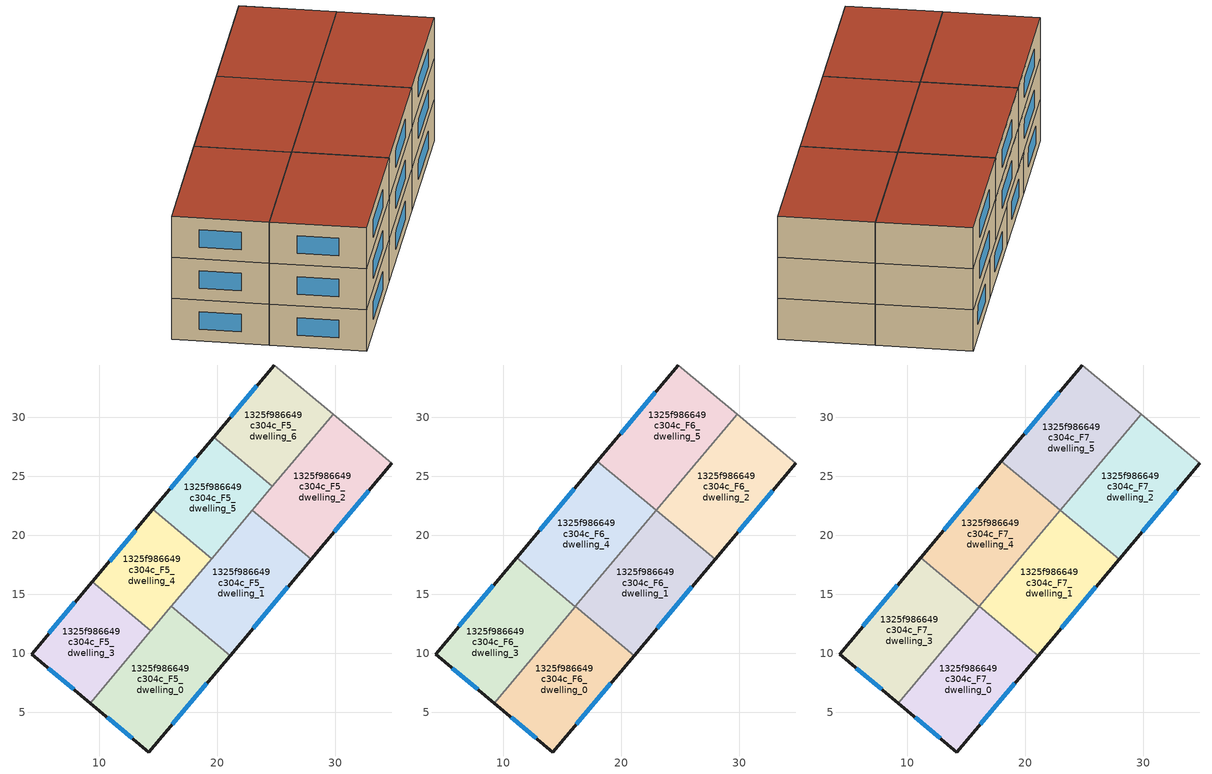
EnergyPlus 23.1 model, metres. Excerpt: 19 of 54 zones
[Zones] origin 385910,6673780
1325f986649c304c_F5_dwelling_0
 floor to 1325f986649c304c_F4_dwelling_0 (EU_floor_Construction): 21.07,9.81 14.2,1.64 9.23,5.79 16.11,13.98 z15
 wall outside (EU_wall_Construction): 9.23,5.79 14.2,1.64 21.07,9.81 z15:18
 wall to 1325f986649c304c_F5_dwelling_1 (EU_wall_Construction): 21.07,9.81 16.11,13.98 z15:18
 wall to 1325f986649c304c_F5_dwelling_3 (EU_wall_Construction): 14.37,11.91 9.23,5.79 z15:18
 wall to 1325f986649c304c_F5_dwelling_4 (EU_wall_Construction): 16.11,13.98 14.37,11.91 z15:18
 window (EU_Window_Construction): 16.16,3.98 19.11,7.48 / 10.65,4.6 12.78,2.83 z15.86:17.14
1325f986649c304c_F5_dwelling_1
 floor to 1325f986649c304c_F4_dwelling_1 (EU_floor_Construction): 27.94,17.97 21.07,9.81 16.11,13.98 22.96,22.14 z15
 wall outside (EU_wall_Construction): 21.07,9.81 27.94,17.97 z15:18
 wall to 1325f986649c304c_F5_dwelling_2 (EU_wall_Construction): 27.94,17.97 22.96,22.14 z15:18
 wall to 1325f986649c304c_F5_dwelling_5 (EU_wall_Construction): 22.96,22.14 19.51,18.03 z15:18
 wall to 1325f986649c304c_F5_dwelling_4 (EU_wall_Construction): 19.51,18.03 16.11,13.98 z15:18
 window (EU_Window_Construction): 23.03,12.14 25.98,15.64 z15.86:17.14
1325f986649c304c_F5_dwelling_2
 floor to 1325f986649c304c_F4_dwelling_2 (EU_floor_Construction): 34.8,26.12 27.94,17.97 22.96,22.14 29.8,30.29 z15
 wall outside (EU_wall_Construction): 27.94,17.97 34.8,26.12 z15:18
 wall adiabatic (EU_wall_Construction): 34.8,26.12 29.8,30.29 z15:18
 wall to 1325f986649c304c_F5_dwelling_6 (EU_wall_Construction): 29.8,30.29 24.65,24.16 z15:18
 wall to 1325f986649c304c_F5_dwelling_5 (EU_wall_Construction): 24.65,24.15 22.96,22.14 z15:18
 window (EU_Window_Construction): 29.9,20.3 32.84,23.79 z15.86:17.14
1325f986649c304c_F5_dwelling_3
 floor to 1325f986649c304c_F4_dwelling_3 (EU_floor_Construction): 14.37,11.91 9.23,5.79 4.25,9.95 9.4,16.08 z15
 wall outside (EU_wall_Construction): 9.4,16.08 4.25,9.95 9.23,5.79 z15:18
 wall to 1325f986649c304c_F5_dwelling_4 (EU_wall_Construction): 14.37,11.91 9.4,16.08 z15:18
 window (EU_Window_Construction): 5.67,8.76 7.81,6.98 / 7.93,14.33 5.72,11.7 z15.86:17.14
1325f986649c304c_F5_dwelling_4
 floor to 1325f986649c304c_F4_dwelling_4 (EU_floor_Construction): 19.51,18.03 14.37,11.91 9.4,16.08 14.54,22.2 z15
 wall outside (EU_wall_Construction): 14.54,22.2 9.4,16.08 z15:18
 wall to 1325f986649c304c_F5_dwelling_5 (EU_wall_Construction): 19.51,18.03 14.54,22.2 z15:18
 window (EU_Window_Construction): 13.07,20.45 10.87,17.83 z15.86:17.14
 ceiling adiabatic (EU_roof_Construction): 16.08,13.95 19.51,18.03 14.54,22.2 11.11,18.12 z18
1325f986649c304c_F5_dwelling_5
 floor to 1325f986649c304c_F4_dwelling_5 (EU_floor_Construction): 24.65,24.16 19.51,18.03 14.54,22.2 19.68,28.33 z15
 wall outside (EU_wall_Construction): 19.68,28.33 14.54,22.2 z15:18
 wall to 1325f986649c304c_F5_dwelling_6 (EU_wall_Construction): 24.65,24.16 19.68,28.33 z15:18
 window (EU_Window_Construction): 18.22,26.58 16.01,23.95 z15.86:17.14
 ceiling adiabatic (EU_roof_Construction): 19.51,18.03 22.94,22.11 17.97,26.29 14.54,22.2 z18
1325f986649c304c_F5_dwelling_6
 floor to 1325f986649c304c_F4_dwelling_6 (EU_floor_Construction): 29.8,30.29 24.65,24.16 19.68,28.33 24.82,34.45 z15
 wall outside (EU_wall_Construction): 24.82,34.45 19.68,28.33 z15:18
 wall adiabatic (EU_wall_Construction): 29.8,30.29 24.82,34.45 z15:18
 window (EU_Window_Construction): 23.35,32.7 21.15,30.08 z15.86:17.14
1325f986649c304c_F6_dwelling_0
 floor to 1325f986649c304c_F5_dwelling_0 (EU_floor_Construction): 21.07,9.81 14.2,1.64 9.23,5.79 16.11,13.98 z18
 wall outside (EU_wall_Construction): 9.23,5.79 14.2,1.64 21.07,9.81 z18:21
 wall to 1325f986649c304c_F6_dwelling_1 (EU_wall_Construction): 21.07,9.81 16.11,13.98 z18:21
 wall to 1325f986649c304c_F6_dwelling_3 (EU_wall_Construction): 16.08,13.95 9.23,5.79 z18:21
 wall to 1325f986649c304c_F6_dwelling_4 (EU_wall_Construction): 16.11,13.98 16.08,13.95 z18:21
 window (EU_Window_Construction): 16.16,3.98 19.11,7.48 / 10.65,4.6 12.78,2.83 z18.86:20.14
1325f986649c304c_F6_dwelling_1
 floor to 1325f986649c304c_F5_dwelling_1 (EU_floor_Construction): 27.94,17.97 21.07,9.81 16.11,13.98 22.96,22.14 z18
 wall outside (EU_wall_Construction): 21.07,9.81 27.94,17.97 z18:21
 wall to 1325f986649c304c_F6_dwelling_2 (EU_wall_Construction): 27.94,17.97 22.96,22.14 z18:21
 wall to 1325f986649c304c_F6_dwelling_4 (EU_wall_Construction): 22.94,22.11 16.11,13.98 z18:21
 wall to 1325f986649c304c_F6_dwelling_5 (EU_wall_Construction): 22.96,22.14 22.94,22.11 z18:21
 window (EU_Window_Construction): 23.03,12.14 25.98,15.64 z18.86:20.14
1325f986649c304c_F6_dwelling_2
 floor to 1325f986649c304c_F5_dwelling_2 (EU_floor_Construction): 34.8,26.12 27.94,17.97 22.96,22.14 29.8,30.29 z18
 wall outside (EU_wall_Construction): 27.94,17.97 34.8,26.12 z18:21
 wall adiabatic (EU_wall_Construction): 34.8,26.12 29.8,30.29 z18:21
 wall to 1325f986649c304c_F6_dwelling_5 (EU_wall_Construction): 29.8,30.29 22.96,22.14 z18:21
 window (EU_Window_Construction): 29.9,20.3 32.84,23.79 z18.86:20.14
1325f986649c304c_F6_dwelling_3
 floor to 1325f986649c304c_F5_dwelling_3 (EU_floor_Construction): 14.37,11.91 9.23,5.79 4.25,9.95 9.4,16.08 z18
 floor to 1325f986649c304c_F5_dwelling_4 (EU_floor_Construction): 16.08,13.95 14.37,11.91 9.4,16.08 11.11,18.12 z18
 wall outside (EU_wall_Construction): 11.11,18.12 4.25,9.95 9.23,5.79 z18:21
 wall to 1325f986649c304c_F6_dwelling_4 (EU_wall_Construction): 16.08,13.95 11.11,18.12 z18:21
 window (EU_Window_Construction): 5.67,8.76 7.81,6.98 / 9.15,15.79 6.21,12.28 z18.86:20.14
1325f986649c304c_F6_dwelling_4
 floor adiabatic (EU_floor_Construction): 22.94,22.11 16.08,13.95 11.11,18.12 17.97,26.29 z18
 wall outside (EU_wall_Construction): 17.97,26.29 11.11,18.12 z18:21
 wall to 1325f986649c304c_F6_dwelling_5 (EU_wall_Construction): 22.94,22.11 17.97,26.29 z18:21
 window (EU_Window_Construction): 16.01,23.95 13.07,20.45 z18.86:20.14
1325f986649c304c_F6_dwelling_5
 floor to 1325f986649c304c_F5_dwelling_5 (EU_floor_Construction): 24.65,24.16 22.94,22.11 17.97,26.29 19.68,28.33 z18
 floor to 1325f986649c304c_F5_dwelling_6 (EU_floor_Construction): 29.8,30.29 24.65,24.16 19.68,28.33 24.82,34.45 z18
 wall outside (EU_wall_Construction): 24.82,34.45 17.97,26.29 z18:21
 wall adiabatic (EU_wall_Construction): 29.8,30.29 24.82,34.45 z18:21
 window (EU_Window_Construction): 22.86,32.11 19.93,28.62 z18.86:20.14
1325f986649c304c_F7_dwelling_0
 floor to 1325f986649c304c_F6_dwelling_0 (EU_floor_Construction): 21.07,9.81 14.2,1.64 9.23,5.79 16.11,13.98 z21
 wall outside (EU_wall_Construction): 9.23,5.79 14.2,1.64 21.07,9.81 z21:24
 wall to 1325f986649c304c_F7_dwelling_1 (EU_wall_Construction): 21.07,9.81 16.11,13.98 z21:24
 wall to 1325f986649c304c_F7_dwelling_3 (EU_wall_Construction): 16.08,13.95 9.23,5.79 z21:24
 wall to 1325f986649c304c_F7_dwelling_4 (EU_wall_Construction): 16.11,13.98 16.08,13.95 z21:24
 window (EU_Window_Construction): 16.16,3.98 19.11,7.48 / 10.65,4.6 12.78,2.83 z21.86:23.14
 roof outside (EU_roof_Construction): 14.2,1.64 21.07,9.81 16.11,13.98 9.23,5.79 z24
1325f986649c304c_F7_dwelling_1
 floor to 1325f986649c304c_F6_dwelling_1 (EU_floor_Construction): 27.94,17.97 21.07,9.81 16.11,13.98 22.96,22.14 z21
 wall outside (EU_wall_Construction): 21.07,9.81 27.94,17.97 z21:24
 wall to 1325f986649c304c_F7_dwelling_2 (EU_wall_Construction): 27.94,17.97 22.96,22.14 z21:24
 wall to 1325f986649c304c_F7_dwelling_4 (EU_wall_Construction): 22.94,22.11 16.11,13.98 z21:24
 wall to 1325f986649c304c_F7_dwelling_5 (EU_wall_Construction): 22.96,22.14 22.94,22.11 z21:24
 window (EU_Window_Construction): 23.03,12.14 25.98,15.64 z21.86:23.14
 roof outside (EU_roof_Construction): 21.07,9.81 27.94,17.97 22.96,22.14 16.11,13.98 z24
1325f986649c304c_F7_dwelling_2
 floor to 1325f986649c304c_F6_dwelling_2 (EU_floor_Construction): 34.8,26.12 27.94,17.97 22.96,22.14 29.8,30.29 z21
 wall outside (EU_wall_Construction): 27.94,17.97 34.8,26.12 z21:24
 wall adiabatic (EU_wall_Construction): 34.8,26.12 29.8,30.29 z21:24
 wall to 1325f986649c304c_F7_dwelling_5 (EU_wall_Construction): 29.8,30.29 22.96,22.14 z21:24
 window (EU_Window_Construction): 29.9,20.3 32.84,23.79 z21.86:23.14
 roof outside (EU_roof_Construction): 27.94,17.97 34.8,26.12 29.8,30.29 22.96,22.14 z24
1325f986649c304c_F7_dwelling_3
 floor to 1325f986649c304c_F6_dwelling_3 (EU_floor_Construction): 16.08,13.95 9.23,5.79 4.25,9.95 11.11,18.12 z21
 wall outside (EU_wall_Construction): 11.11,18.12 4.25,9.95 9.23,5.79 z21:24
 wall to 1325f986649c304c_F7_dwelling_4 (EU_wall_Construction): 16.08,13.95 11.11,18.12 z21:24
 window (EU_Window_Construction): 5.67,8.76 7.81,6.98 / 9.15,15.79 6.21,12.28 z21.86:23.14
 roof outside (EU_roof_Construction): 9.23,5.79 16.08,13.95 11.11,18.12 4.25,9.95 z24
1325f986649c304c_F7_dwelling_4
 floor to 1325f986649c304c_F6_dwelling_4 (EU_floor_Construction): 22.94,22.11 16.08,13.95 11.11,18.12 17.97,26.29 z21
 wall outside (EU_wall_Construction): 17.97,26.29 11.11,18.12 z21:24
 wall to 1325f986649c304c_F7_dwelling_5 (EU_wall_Construction): 22.94,22.11 17.97,26.29 z21:24
 window (EU_Window_Construction): 16.01,23.95 13.07,20.45 z21.86:23.14
 roof outside (EU_roof_Construction): 16.08,13.95 22.94,22.11 17.97,26.29 11.11,18.12 z24
1325f986649c304c_F7_dwelling_5
 floor to 1325f986649c304c_F6_dwelling_5 (EU_floor_Construction): 29.8,30.29 22.94,22.11 17.97,26.29 24.82,34.45 z21
 wall outside (EU_wall_Construction): 24.82,34.45 17.97,26.29 z21:24
 wall adiabatic (EU_wall_Construction): 29.8,30.29 24.82,34.45 z21:24
 window (EU_Window_Construction): 22.86,32.11 19.93,28.62 z21.86:23.14
 roof outside (EU_roof_Construction): 22.94,22.11 29.8,30.29 24.82,34.45 17.97,26.29 z24
[Building]
EU S2 Campaign: North Axis=0; Terrain=City; Solar Distribution=FullExterior
[Site:Location]
Helsinki-Vantaa.AP: Latitude=60.317; Longitude=24.963; Time Zone=2; Elevation=54.6
[SizingPeriod:WeatherFileDays]
AnnualSizingPeriod: Begin Month=1; Begin Day of Month=1; End Month=12; End Day of Month=31; Day of Week for Start Day=Monday; Use Weather File Daylight Saving Period=No; Use Weather File Rain and Snow Indicators=No
[MATERIAL]
EU_InternalMass_Material: Roughness=MediumRough; Thickness=0.1; Conductivity=1; Density=1800; Specific Heat=900; Thermal Absorptance=0.9; Solar Absorptance=0.7; Visible Absorptance=0.7
[MATERIAL:NOMASS] Roughness=MediumRough; Thermal Absorptance=0.9; Solar Absorptance=0.7; Visible Absorptance=0.7
Name | Thermal Resistance
EU_wall_NoMass | 1.10183
EU_roof_NoMass; EU_floor_NoMass | 1.70606
[WINDOWMATERIAL:SIMPLEGLAZINGSYSTEM]
EU_Window_SimpleGlazing: UFactor=3.11035; Solar Heat Gain Coefficient=0.8; Visible Transmittance=0.8
[CONSTRUCTION]
EU_wall_Construction: EU_wall_NoMass
EU_roof_Construction: EU_roof_NoMass
EU_floor_Construction: EU_floor_NoMass
EU_Window_Construction: EU_Window_SimpleGlazing
EU_InternalMass_Construction: EU_InternalMass_Material
[ZONE] Type=1; Multiplier=1; Ceiling Height=autocalculate; Floor Area=autocalculate; Part of Total Floor Area=Yes
Name | Volume
1325f986649c304c_F5_dwelling_0; 1325f986649c304c_F6_dwelling_0; 1325f986649c304c_F7_dwelling_0; 1325f986649c304c_F6_dwelling_3; 1325f986649c304c_F7_dwelling_3 | 207.604
1325f986649c304c_F5_dwelling_1; 1325f986649c304c_F6_dwelling_1; 1325f986649c304c_F7_dwelling_1 | 207.579
1325f986649c304c_F5_dwelling_2; 1325f986649c304c_F6_dwelling_2; 1325f986649c304c_F7_dwelling_2 | 207.593
1325f986649c304c_F5_dwelling_3 | 155.708
1325f986649c304c_F5_dwelling_4 | 155.703
1325f986649c304c_F6_dwelling_4; 1325f986649c304c_F7_dwelling_4 | 207.589
1325f986649c304c_F5_dwelling_5 | 155.688
1325f986649c304c_F6_dwelling_5; 1325f986649c304c_F7_dwelling_5 | 207.607
1325f986649c304c_F5_dwelling_6 | 155.693
[INTERNALMASS] Construction=EU_InternalMass_Construction
Name | Zone or ZoneList | Surface Area
1325f986649c304c_F5_dwelling_0_EU_InternalMass | 1325f986649c304c_F5_dwelling_0 | 69.2014
1325f986649c304c_F5_dwelling_1_EU_InternalMass | 1325f986649c304c_F5_dwelling_1 | 69.1931
1325f986649c304c_F5_dwelling_2_EU_InternalMass | 1325f986649c304c_F5_dwelling_2 | 69.1979
1325f986649c304c_F5_dwelling_3_EU_InternalMass | 1325f986649c304c_F5_dwelling_3 | 51.9028
1325f986649c304c_F5_dwelling_4_EU_InternalMass | 1325f986649c304c_F5_dwelling_4 | 51.9011
1325f986649c304c_F5_dwelling_5_EU_InternalMass | 1325f986649c304c_F5_dwelling_5 | 51.8961
1325f986649c304c_F5_dwelling_6_EU_InternalMass | 1325f986649c304c_F5_dwelling_6 | 51.8977
1325f986649c304c_F6_dwelling_0_EU_InternalMass | 1325f986649c304c_F6_dwelling_0 | 69.2014
1325f986649c304c_F6_dwelling_1_EU_InternalMass | 1325f986649c304c_F6_dwelling_1 | 69.1931
1325f986649c304c_F6_dwelling_2_EU_InternalMass | 1325f986649c304c_F6_dwelling_2 | 69.1979
1325f986649c304c_F6_dwelling_3_EU_InternalMass | 1325f986649c304c_F6_dwelling_3 | 69.2015
1325f986649c304c_F6_dwelling_4_EU_InternalMass | 1325f986649c304c_F6_dwelling_4 | 69.1962
1325f986649c304c_F6_dwelling_5_EU_InternalMass | 1325f986649c304c_F6_dwelling_5 | 69.2024
1325f986649c304c_F7_dwelling_0_EU_InternalMass | 1325f986649c304c_F7_dwelling_0 | 69.2014
1325f986649c304c_F7_dwelling_1_EU_InternalMass | 1325f986649c304c_F7_dwelling_1 | 69.1931
1325f986649c304c_F7_dwelling_2_EU_InternalMass | 1325f986649c304c_F7_dwelling_2 | 69.1979
1325f986649c304c_F7_dwelling_3_EU_InternalMass | 1325f986649c304c_F7_dwelling_3 | 69.2015
1325f986649c304c_F7_dwelling_4_EU_InternalMass | 1325f986649c304c_F7_dwelling_4 | 69.1962
1325f986649c304c_F7_dwelling_5_EU_InternalMass | 1325f986649c304c_F7_dwelling_5 | 69.2024
[OTHEREQUIPMENT] Fuel Type=Electricity; Design Level Calculation Method=Watts/Area; Power per Zone Floor Area=1; Fraction Latent=0; Fraction Radiant=0; Fraction Lost=0; Carbon Dioxide Generation Rate=0; EndUse Subcategory=EU_Step8_InternalGains
Name | Zone or ZoneList or Space or SpaceList | Schedule
EU_Step8_InternalGain_1325f986649c304c_F5_dwelling_0_f000 | 1325f986649c304c_F5_dwelling_0 | EU_Step8_GainSchedule_1325f986649c304c_F5_dwelling_0_f000
EU_Step8_InternalGain_1325f986649c304c_F5_dwelling_1_f000 | 1325f986649c304c_F5_dwelling_1 | EU_Step8_GainSchedule_1325f986649c304c_F5_dwelling_1_f000
EU_Step8_InternalGain_1325f986649c304c_F5_dwelling_2_f000 | 1325f986649c304c_F5_dwelling_2 | EU_Step8_GainSchedule_1325f986649c304c_F5_dwelling_2_f000
EU_Step8_InternalGain_1325f986649c304c_F5_dwelling_3_f000 | 1325f986649c304c_F5_dwelling_3 | EU_Step8_GainSchedule_1325f986649c304c_F5_dwelling_3_f000
EU_Step8_InternalGain_1325f986649c304c_F5_dwelling_4_f000 | 1325f986649c304c_F5_dwelling_4 | EU_Step8_GainSchedule_1325f986649c304c_F5_dwelling_4_f000
EU_Step8_InternalGain_1325f986649c304c_F5_dwelling_5_f000 | 1325f986649c304c_F5_dwelling_5 | EU_Step8_GainSchedule_1325f986649c304c_F5_dwelling_5_f000
EU_Step8_InternalGain_1325f986649c304c_F5_dwelling_6_f000 | 1325f986649c304c_F5_dwelling_6 | EU_Step8_GainSchedule_1325f986649c304c_F5_dwelling_6_f000
EU_Step8_InternalGain_1325f986649c304c_F6_dwelling_0_f000 | 1325f986649c304c_F6_dwelling_0 | EU_Step8_GainSchedule_1325f986649c304c_F6_dwelling_0_f000
EU_Step8_InternalGain_1325f986649c304c_F6_dwelling_1_f000 | 1325f986649c304c_F6_dwelling_1 | EU_Step8_GainSchedule_1325f986649c304c_F6_dwelling_1_f000
EU_Step8_InternalGain_1325f986649c304c_F6_dwelling_2_f000 | 1325f986649c304c_F6_dwelling_2 | EU_Step8_GainSchedule_1325f986649c304c_F6_dwelling_2_f000
EU_Step8_InternalGain_1325f986649c304c_F6_dwelling_3_f000 | 1325f986649c304c_F6_dwelling_3 | EU_Step8_GainSchedule_1325f986649c304c_F6_dwelling_3_f000
EU_Step8_InternalGain_1325f986649c304c_F6_dwelling_4_f000 | 1325f986649c304c_F6_dwelling_4 | EU_Step8_GainSchedule_1325f986649c304c_F6_dwelling_4_f000
EU_Step8_InternalGain_1325f986649c304c_F6_dwelling_5_f000 | 1325f986649c304c_F6_dwelling_5 | EU_Step8_GainSchedule_1325f986649c304c_F6_dwelling_5_f000
EU_Step8_InternalGain_1325f986649c304c_F7_dwelling_0_f000 | 1325f986649c304c_F7_dwelling_0 | EU_Step8_GainSchedule_1325f986649c304c_F7_dwelling_0_f000
EU_Step8_InternalGain_1325f986649c304c_F7_dwelling_1_f000 | 1325f986649c304c_F7_dwelling_1 | EU_Step8_GainSchedule_1325f986649c304c_F7_dwelling_1_f000
EU_Step8_InternalGain_1325f986649c304c_F7_dwelling_2_f000 | 1325f986649c304c_F7_dwelling_2 | EU_Step8_GainSchedule_1325f986649c304c_F7_dwelling_2_f000
EU_Step8_InternalGain_1325f986649c304c_F7_dwelling_3_f000 | 1325f986649c304c_F7_dwelling_3 | EU_Step8_GainSchedule_1325f986649c304c_F7_dwelling_3_f000
EU_Step8_InternalGain_1325f986649c304c_F7_dwelling_4_f000 | 1325f986649c304c_F7_dwelling_4 | EU_Step8_GainSchedule_1325f986649c304c_F7_dwelling_4_f000
EU_Step8_InternalGain_1325f986649c304c_F7_dwelling_5_f000 | 1325f986649c304c_F7_dwelling_5 | EU_Step8_GainSchedule_1325f986649c304c_F7_dwelling_5_f000
[ZONEVENTILATION:DESIGNFLOWRATE] Schedule=EU_AlwaysOn; Design Flow Rate Calculation Method=AirChanges/Hour; Air Changes per Hour=0.756316; Ventilation Type=Natural; Fan Pressure Rise=0; Fan Total Efficiency=1; Constant Term Coefficient=1; Temperature Term Coefficient=0; Velocity Term Coefficient=0; Velocity Squared Term Coefficient=0; Minimum Indoor Temperature=-100; Maximum Indoor Temperature=100; Delta Temperature=-100; Minimum Outdoor Temperature=-100; Maximum Outdoor Temperature=100; Maximum Wind Speed=40
Name | Zone or ZoneList or Space or SpaceList
EU_ConstantAir_1325f986649c304c_F5_dwelling_0 | 1325f986649c304c_F5_dwelling_0
EU_ConstantAir_1325f986649c304c_F5_dwelling_1 | 1325f986649c304c_F5_dwelling_1
EU_ConstantAir_1325f986649c304c_F5_dwelling_2 | 1325f986649c304c_F5_dwelling_2
EU_ConstantAir_1325f986649c304c_F5_dwelling_3 | 1325f986649c304c_F5_dwelling_3
EU_ConstantAir_1325f986649c304c_F5_dwelling_4 | 1325f986649c304c_F5_dwelling_4
EU_ConstantAir_1325f986649c304c_F5_dwelling_5 | 1325f986649c304c_F5_dwelling_5
EU_ConstantAir_1325f986649c304c_F5_dwelling_6 | 1325f986649c304c_F5_dwelling_6
EU_ConstantAir_1325f986649c304c_F6_dwelling_0 | 1325f986649c304c_F6_dwelling_0
EU_ConstantAir_1325f986649c304c_F6_dwelling_1 | 1325f986649c304c_F6_dwelling_1
EU_ConstantAir_1325f986649c304c_F6_dwelling_2 | 1325f986649c304c_F6_dwelling_2
EU_ConstantAir_1325f986649c304c_F6_dwelling_3 | 1325f986649c304c_F6_dwelling_3
EU_ConstantAir_1325f986649c304c_F6_dwelling_4 | 1325f986649c304c_F6_dwelling_4
EU_ConstantAir_1325f986649c304c_F6_dwelling_5 | 1325f986649c304c_F6_dwelling_5
EU_ConstantAir_1325f986649c304c_F7_dwelling_0 | 1325f986649c304c_F7_dwelling_0
EU_ConstantAir_1325f986649c304c_F7_dwelling_1 | 1325f986649c304c_F7_dwelling_1
EU_ConstantAir_1325f986649c304c_F7_dwelling_2 | 1325f986649c304c_F7_dwelling_2
EU_ConstantAir_1325f986649c304c_F7_dwelling_3 | 1325f986649c304c_F7_dwelling_3
EU_ConstantAir_1325f986649c304c_F7_dwelling_4 | 1325f986649c304c_F7_dwelling_4
EU_ConstantAir_1325f986649c304c_F7_dwelling_5 | 1325f986649c304c_F7_dwelling_5
[HVACTEMPLATE:THERMOSTAT] Constant Heating Setpoint=20; Constant Cooling Setpoint=50
EU_HeatOnly_1325f986649c304c_F0_dwelling_0; EU_HeatOnly_1325f986649c304c_F0_dwelling_1; EU_HeatOnly_1325f986649c304c_F0_dwelling_2; EU_HeatOnly_1325f986649c304c_F0_dwelling_3; EU_HeatOnly_1325f986649c304c_F0_dwelling_4; EU_HeatOnly_1325f986649c304c_F0_dwelling_5; EU_HeatOnly_1325f986649c304c_F0_dwelling_6; EU_HeatOnly_1325f986649c304c_F1_dwelling_0; EU_HeatOnly_1325f986649c304c_F1_dwelling_1; EU_HeatOnly_1325f986649c304c_F1_dwelling_2; EU_HeatOnly_1325f986649c304c_F1_dwelling_3; EU_HeatOnly_1325f986649c304c_F1_dwelling_4; EU_HeatOnly_1325f986649c304c_F1_dwelling_5; EU_HeatOnly_1325f986649c304c_F1_dwelling_6; EU_HeatOnly_1325f986649c304c_F2_dwelling_0; EU_HeatOnly_1325f986649c304c_F2_dwelling_1; EU_HeatOnly_1325f986649c304c_F2_dwelling_2; EU_HeatOnly_1325f986649c304c_F2_dwelling_3; EU_HeatOnly_1325f986649c304c_F2_dwelling_4; EU_HeatOnly_1325f986649c304c_F2_dwelling_5; EU_HeatOnly_1325f986649c304c_F2_dwelling_6; EU_HeatOnly_1325f986649c304c_F3_dwelling_0; EU_HeatOnly_1325f986649c304c_F3_dwelling_1; EU_HeatOnly_1325f986649c304c_F3_dwelling_2; EU_HeatOnly_1325f986649c304c_F3_dwelling_3; EU_HeatOnly_1325f986649c304c_F3_dwelling_4; EU_HeatOnly_1325f986649c304c_F3_dwelling_5; EU_HeatOnly_1325f986649c304c_F3_dwelling_6; EU_HeatOnly_1325f986649c304c_F4_dwelling_0; EU_HeatOnly_1325f986649c304c_F4_dwelling_1; EU_HeatOnly_1325f986649c304c_F4_dwelling_2; EU_HeatOnly_1325f986649c304c_F4_dwelling_3; EU_HeatOnly_1325f986649c304c_F4_dwelling_4; EU_HeatOnly_1325f986649c304c_F4_dwelling_5; EU_HeatOnly_1325f986649c304c_F4_dwelling_6; EU_HeatOnly_1325f986649c304c_F5_dwelling_0; EU_HeatOnly_1325f986649c304c_F5_dwelling_1; EU_HeatOnly_1325f986649c304c_F5_dwelling_2; EU_HeatOnly_1325f986649c304c_F5_dwelling_3; EU_HeatOnly_1325f986649c304c_F5_dwelling_4; EU_HeatOnly_1325f986649c304c_F5_dwelling_5; EU_HeatOnly_1325f986649c304c_F5_dwelling_6; EU_HeatOnly_1325f986649c304c_F6_dwelling_0; EU_HeatOnly_1325f986649c304c_F6_dwelling_1; EU_HeatOnly_1325f986649c304c_F6_dwelling_2; EU_HeatOnly_1325f986649c304c_F6_dwelling_3; EU_HeatOnly_1325f986649c304c_F6_dwelling_4; EU_HeatOnly_1325f986649c304c_F6_dwelling_5; EU_HeatOnly_1325f986649c304c_F7_dwelling_0; EU_HeatOnly_1325f986649c304c_F7_dwelling_1; EU_HeatOnly_1325f986649c304c_F7_dwelling_2; EU_HeatOnly_1325f986649c304c_F7_dwelling_3; EU_HeatOnly_1325f986649c304c_F7_dwelling_4; EU_HeatOnly_1325f986649c304c_F7_dwelling_5
[HVACTEMPLATE:ZONE:IDEALLOADSAIRSYSTEM] System Availability Schedule=EU_AlwaysOn; Maximum Heating Supply Air Temperature=50; Minimum Cooling Supply Air Temperature=13; Maximum Heating Supply Air Humidity Ratio=0.0156; Minimum Cooling Supply Air Humidity Ratio=0.0077; Heating Limit=NoLimit; Cooling Limit=NoLimit; Heating Availability Schedule=EU_AlwaysOn; Cooling Availability Schedule=EU_CoolingOff; Dehumidification Control Type=ConstantSensibleHeatRatio; Cooling Sensible Heat Ratio=0.7; Dehumidification Setpoint=60; Humidification Control Type=None; Humidification Setpoint=30; Outdoor Air Method=None; Outdoor Air Flow Rate per Person=0.00944; Outdoor Air Flow Rate per Zone Floor Area=0; Outdoor Air Flow Rate per Zone=0; Demand Controlled Ventilation Type=None; Outdoor Air Economizer Type=NoEconomizer; Heat Recovery Type=None; Sensible Heat Recovery Effectiveness=0.7; Latent Heat Recovery Effectiveness=0.65
Name | Template Thermostat
1325f986649c304c_F5_dwelling_0 | EU_HeatOnly_1325f986649c304c_F5_dwelling_0
1325f986649c304c_F5_dwelling_1 | EU_HeatOnly_1325f986649c304c_F5_dwelling_1
1325f986649c304c_F5_dwelling_2 | EU_HeatOnly_1325f986649c304c_F5_dwelling_2
1325f986649c304c_F5_dwelling_3 | EU_HeatOnly_1325f986649c304c_F5_dwelling_3
1325f986649c304c_F5_dwelling_4 | EU_HeatOnly_1325f986649c304c_F5_dwelling_4
1325f986649c304c_F5_dwelling_5 | EU_HeatOnly_1325f986649c304c_F5_dwelling_5
1325f986649c304c_F5_dwelling_6 | EU_HeatOnly_1325f986649c304c_F5_dwelling_6
1325f986649c304c_F6_dwelling_0 | EU_HeatOnly_1325f986649c304c_F6_dwelling_0
1325f986649c304c_F6_dwelling_1 | EU_HeatOnly_1325f986649c304c_F6_dwelling_1
1325f986649c304c_F6_dwelling_2 | EU_HeatOnly_1325f986649c304c_F6_dwelling_2
1325f986649c304c_F6_dwelling_3 | EU_HeatOnly_1325f986649c304c_F6_dwelling_3
1325f986649c304c_F6_dwelling_4 | EU_HeatOnly_1325f986649c304c_F6_dwelling_4
1325f986649c304c_F6_dwelling_5 | EU_HeatOnly_1325f986649c304c_F6_dwelling_5
1325f986649c304c_F7_dwelling_0 | EU_HeatOnly_1325f986649c304c_F7_dwelling_0
1325f986649c304c_F7_dwelling_1 | EU_HeatOnly_1325f986649c304c_F7_dwelling_1
1325f986649c304c_F7_dwelling_2 | EU_HeatOnly_1325f986649c304c_F7_dwelling_2
1325f986649c304c_F7_dwelling_3 | EU_HeatOnly_1325f986649c304c_F7_dwelling_3
1325f986649c304c_F7_dwelling_4 | EU_HeatOnly_1325f986649c304c_F7_dwelling_4
1325f986649c304c_F7_dwelling_5 | EU_HeatOnly_1325f986649c304c_F7_dwelling_5
[SIZING:ZONE] Zone Cooling Design Supply Air Temperature Input Method=SupplyAirTemperature; Zone Cooling Design Supply Air Temperature=13; Zone Heating Design Supply Air Temperature Input Method=SupplyAirTemperature; Zone Heating Design Supply Air Temperature=50; Zone Cooling Design Supply Air Humidity Ratio=0.008; Zone Heating Design Supply Air Humidity Ratio=0.008; Cooling Design Air Flow Method=DesignDay; Cooling Design Air Flow Rate=0; Cooling Minimum Air Flow per Zone Floor Area=0.000762; Cooling Minimum Air Flow=0; Cooling Minimum Air Flow Fraction=0.2; Heating Design Air Flow Method=DesignDay; Heating Design Air Flow Rate=0; Heating Maximum Air Flow per Zone Floor Area=0.002032; Heating Maximum Air Flow=0.141576; Heating Maximum Air Flow Fraction=0.3; Account for Dedicated Outdoor Air System=No; Dedicated Outdoor Air System Control Strategy=NeutralSupplyAir; Dedicated Outdoor Air Low Setpoint Temperature for Design=autosize; Dedicated Outdoor Air High Setpoint Temperature for Design=autosize; Zone Load Sizing Method=Sensible Load Only No Latent Load; Zone Latent Cooling Design Supply Air Humidity Ratio Input Method=HumidityRatioDifference; Zone Cooling Design Supply Air Humidity Ratio Difference=0.005; Zone Latent Heating Design Supply Air Humidity Ratio Input Method=HumidityRatioDifference; Zone Humidification Design Supply Air Humidity Ratio Difference=0.005
1325f986649c304c_F5_dwelling_0; 1325f986649c304c_F5_dwelling_1; 1325f986649c304c_F5_dwelling_2; 1325f986649c304c_F5_dwelling_3; 1325f986649c304c_F5_dwelling_4; 1325f986649c304c_F5_dwelling_5; 1325f986649c304c_F5_dwelling_6; 1325f986649c304c_F6_dwelling_0; 1325f986649c304c_F6_dwelling_1; 1325f986649c304c_F6_dwelling_2; 1325f986649c304c_F6_dwelling_3; 1325f986649c304c_F6_dwelling_4; 1325f986649c304c_F6_dwelling_5; 1325f986649c304c_F7_dwelling_0; 1325f986649c304c_F7_dwelling_1; 1325f986649c304c_F7_dwelling_2; 1325f986649c304c_F7_dwelling_3; 1325f986649c304c_F7_dwelling_4; 1325f986649c304c_F7_dwelling_5
[SCHEDULE:CONSTANT]
Name | Hourly Value
EU_AlwaysOn | 1
EU_CoolingOff | 0
[SCHEDULE:FILE] Column Number=1; Rows to Skip at Top=0; Number of Hours of Data=8760; Column Separator=Comma; Interpolate to Timestep=No; Minutes per Item=60; Adjust Schedule for Daylight Savings=Yes
Name | File
EU_Step8_GainSchedule_1325f986649c304c_F5_dwelling_0_f000 | ../../schedules/1325f986649c304c/1325f986649c304c_F5_dwelling_0_f000_gain.csv
EU_Step8_GainSchedule_1325f986649c304c_F5_dwelling_1_f000 | ../../schedules/1325f986649c304c/1325f986649c304c_F5_dwelling_1_f000_gain.csv
EU_Step8_GainSchedule_1325f986649c304c_F5_dwelling_2_f000 | ../../schedules/1325f986649c304c/1325f986649c304c_F5_dwelling_2_f000_gain.csv
EU_Step8_GainSchedule_1325f986649c304c_F5_dwelling_3_f000 | ../../schedules/1325f986649c304c/1325f986649c304c_F5_dwelling_3_f000_gain.csv
EU_Step8_GainSchedule_1325f986649c304c_F5_dwelling_4_f000 | ../../schedules/1325f986649c304c/1325f986649c304c_F5_dwelling_4_f000_gain.csv
EU_Step8_GainSchedule_1325f986649c304c_F5_dwelling_5_f000 | ../../schedules/1325f986649c304c/1325f986649c304c_F5_dwelling_5_f000_gain.csv
EU_Step8_GainSchedule_1325f986649c304c_F5_dwelling_6_f000 | ../../schedules/1325f986649c304c/1325f986649c304c_F5_dwelling_6_f000_gain.csv
EU_Step8_GainSchedule_1325f986649c304c_F6_dwelling_0_f000 | ../../schedules/1325f986649c304c/1325f986649c304c_F6_dwelling_0_f000_gain.csv
EU_Step8_GainSchedule_1325f986649c304c_F6_dwelling_1_f000 | ../../schedules/1325f986649c304c/1325f986649c304c_F6_dwelling_1_f000_gain.csv
EU_Step8_GainSchedule_1325f986649c304c_F6_dwelling_2_f000 | ../../schedules/1325f986649c304c/1325f986649c304c_F6_dwelling_2_f000_gain.csv
EU_Step8_GainSchedule_1325f986649c304c_F6_dwelling_3_f000 | ../../schedules/1325f986649c304c/1325f986649c304c_F6_dwelling_3_f000_gain.csv
EU_Step8_GainSchedule_1325f986649c304c_F6_dwelling_4_f000 | ../../schedules/1325f986649c304c/1325f986649c304c_F6_dwelling_4_f000_gain.csv
EU_Step8_GainSchedule_1325f986649c304c_F6_dwelling_5_f000 | ../../schedules/1325f986649c304c/1325f986649c304c_F6_dwelling_5_f000_gain.csv
EU_Step8_GainSchedule_1325f986649c304c_F7_dwelling_0_f000 | ../../schedules/1325f986649c304c/1325f986649c304c_F7_dwelling_0_f000_gain.csv
EU_Step8_GainSchedule_1325f986649c304c_F7_dwelling_1_f000 | ../../schedules/1325f986649c304c/1325f986649c304c_F7_dwelling_1_f000_gain.csv
EU_Step8_GainSchedule_1325f986649c304c_F7_dwelling_2_f000 | ../../schedules/1325f986649c304c/1325f986649c304c_F7_dwelling_2_f000_gain.csv
EU_Step8_GainSchedule_1325f986649c304c_F7_dwelling_3_f000 | ../../schedules/1325f986649c304c/1325f986649c304c_F7_dwelling_3_f000_gain.csv
EU_Step8_GainSchedule_1325f986649c304c_F7_dwelling_4_f000 | ../../schedules/1325f986649c304c/1325f986649c304c_F7_dwelling_4_f000_gain.csv
EU_Step8_GainSchedule_1325f986649c304c_F7_dwelling_5_f000 | ../../schedules/1325f986649c304c/1325f986649c304c_F7_dwelling_5_f000_gain.csv
